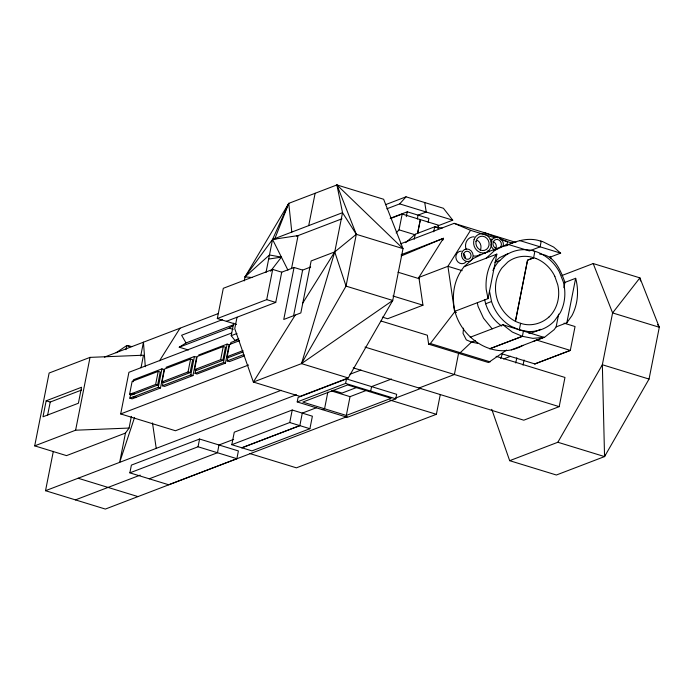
<?xml version="1.0" encoding="UTF-8"?>
<svg xmlns="http://www.w3.org/2000/svg" width="694" height="694" viewBox="0 0 694 694"><rect width="100%" height="100%" fill="white"/><g stroke="black" fill="none" stroke-linecap="round" stroke-linejoin="round"><path stroke-width="1.04" d="M463.549 328.149L463.028 333.354L466.316 339.86L471.443 342.107L477.68 343.348M131.383 416.374L129.075 428.059L125.458 433.082L66.52 455.62L34.7 445.86L49.127 373.025L90.029 357.375L143.493 355.215L141.003 367.829M46.168 400.802L43.002 416.782L78.387 403.249L81.554 387.261L46.168 400.802L50.228 402.043L81.562 390.054M47.652 415.029L50.228 402.043M347.191 416.574L105.367 509.066L45.526 490.71L53.317 451.369M34.7 445.86L75.611 430.211L90.029 357.375M125.97 349.655L126.794 345.517L132.034 346.61M281.191 390.288L175.452 430.74L120.678 413.936L128.919 372.305L231.675 332.999M129.561 394.426L132.146 381.353L158.223 371.385L160.227 372.001L157.642 385.075L131.565 395.042L129.561 394.426L155.638 384.459L157.642 385.075M133.109 381.787L133.517 379.739L161.928 368.87L164.14 369.555L160.496 387.981L132.086 398.85L129.865 398.174L130.68 394.071M125.458 433.082L119.663 462.36L134.567 417.398M140.717 355.987L143.45 342.185L145.298 366.71M129.865 472.857L131.392 465.11L199.577 439.033L238.398 450.944L236.862 458.691L168.677 484.768L129.865 472.857L198.05 446.78L236.862 458.691M155.638 384.459L158.223 371.385M129.865 398.174L158.275 387.304L161.928 368.87M162.049 381.882L164.599 369.008L190.59 359.067L192.68 359.7L190.13 372.583L164.14 382.524L162.049 381.882L188.039 371.941L190.13 372.583M166.031 367.334L194.441 356.464L196.61 357.132L192.967 375.567L164.556 386.428L162.379 385.76L163.185 381.665M188.039 371.941L190.59 359.067M162.379 385.76L190.789 374.899L194.441 356.464M194.546 369.676L197.157 356.499L223.277 346.514L225.446 347.182L222.843 360.351L196.723 370.344L194.546 369.676L220.666 359.683L222.843 360.351M198.701 354.981L227.112 344.111L229.081 344.718L225.429 363.144L197.018 374.014L195.057 373.407L195.864 369.312M236.533 324.436L217.317 318.537L223.303 288.305L272.69 269.419L281.721 272.187L294.065 267.468L302.636 270.096L310.669 267.025M198.05 446.78L199.577 439.033M220.666 359.683L223.277 346.514M195.057 373.407L223.468 362.546L227.112 344.111M238.771 338.846L234.876 340.338L231.197 335.688L233.687 323.152M243.039 351.971L229.211 357.263L227.198 356.647L229.619 344.45L239.499 340.676M244.184 355.97L229.488 361.591L227.233 360.897L228.04 356.803M230.477 344.519L230.885 342.472L238.615 339.513M237.027 317.219L234.754 328.687L253.345 382.047L300.051 396.387L348.223 377.961L392.743 300.45L403.014 248.634L383.635 199.265L336.928 184.934L288.756 203.359L245.025 276.871L244.219 280.923M231.796 444.707L234.277 432.189L292.226 410.024L312.387 416.209L309.906 428.719L251.957 450.883L231.796 444.707L289.745 422.533L309.906 428.719M266.01 272.473L272.551 239.447L288.756 203.359L291.81 232.082M217.317 318.537L266.704 299.643L272.69 269.419M226.348 321.313L275.735 302.419L281.721 272.187M291.515 268.639L298.064 235.596L272.551 239.447L245.025 276.871L252.304 277.539M294.065 267.468L283.759 319.466L300.84 312.933L311.146 260.935L334.751 251.905L356.308 234.312L403.014 248.634L336.928 184.934L342.524 212.685L356.308 234.312L346.037 286.119L301.517 363.621L253.345 382.047L295.236 315.076M308.709 225.619L315.119 193.27M293.588 315.735L302.636 270.096M289.745 422.533L292.226 410.024M297.206 401.939L298.09 397.436L346.497 378.924L396.664 394.313L395.771 398.816L347.364 417.328L297.206 401.939L345.603 383.426L395.771 398.816M241.894 447.804L299.843 425.63L302.289 413.112L316.238 407.803M327.837 392.058L324.566 408.775L322.268 409.625M345.603 383.426L346.497 378.924M346.315 415.446L391.138 398.295L347.607 384.944L302.784 402.086L346.315 415.446L350.036 396.656L365.972 390.557M396.127 232.976L399.05 229.844L402.182 214.047L438.495 225.194L437.871 228.352M406.302 216.632L407.257 211.809L428.918 218.454L428.155 222.314M417.337 219L418.066 215.123L426.237 212.026L424.719 202.544M414.214 239.257L415.203 234.26L434.687 226.808L442.139 228.118M433.698 231.805L434.687 226.808L438.608 228.014M249.892 453.572L296.399 467.834L436.379 414.301L440.291 394.539M455.394 311.103L488.029 298.62L496.835 254.134L464.208 266.609A50.246 45.058 69.1 0 0 453.564 301.855C454.778 334.603 492.445 362.884 522.946 345.404M506.75 245.841L507.54 241.686M500.712 358.529L502.421 353.628M533.556 257.882L527.527 260.189L515.408 321.391L527.561 260.198L533.591 257.89L534.848 251.375L535.968 251.592A41.484 37.198 69.1 0 1 559.329 271.857L563.32 281.929A41.484 37.198 69.1 0 1 560.24 312.768L554.428 320.932A41.484 37.198 69.1 0 1 527.995 331.506L519.312 329.815L520.604 323.309C509.943 320.324 501.97 311.398 497.893 301.378A34.726 31.143 69.1 0 1 502.04 267.797L507.878 261.95A34.726 31.143 69.1 0 1 531.257 257.032L535.942 258.472M515.763 362.979L516.796 357.766M522.4 336.321L523.406 331.047M541.181 241.295L540.114 246.83L529.366 250.924L508.832 244.626L505.579 245.138L483.657 253.518L473.039 258.61L464.208 266.609M523.042 365.209L524.074 359.995M533.244 341.457L544.877 337.024L554.176 329.641L556.137 326.891L558.653 314.182M563.901 287.698L564.951 282.397C560.579 270.4 554.584 254.976 539.663 254.082M556.137 326.891L566.842 322.797L575.647 278.303L564.951 282.397M353.22 367.863L523.797 420.191L559.191 406.649L564.968 377.449L496.08 356.308M491.768 409.33L509.674 460.686L556.38 475.008L604.552 456.583L649.046 379.071L659.3 327.256L639.903 277.869L593.197 263.555L562.088 275.457M348.223 377.961L301.517 363.621L334.751 251.905L342.524 212.685L272.551 239.447L287.958 270.166M509.674 460.686L557.846 442.26L604.552 456.583L605.168 454.509M442.737 240.28L443.466 238.285L401.175 254.707M288.756 203.359L274.902 238.554L276.082 238.909M557.846 442.26L602.349 364.749L612.594 312.925L639.903 277.869L640.527 280.957M302.818 302.957L334.751 251.905L346.037 286.119L392.743 300.45L301.517 363.621M159.525 360.802L180.024 328.201M382.385 317.132L387.651 318.746L422.958 305.187L418.881 277.418L443.466 238.285L401.089 256.017M495.204 237.903L470.549 230.33L447.925 266.305L418.881 277.418M566.842 322.797L571.917 315.666A50.246 45.058 69.1 0 0 575.682 278.32M381.067 321.027L427.339 335.228L428.649 344.172L430.349 343.521L454.631 311.97L447.925 266.305L462.187 270.677M270.539 271.215L281.426 257.136L269.472 254.984L245.025 276.871M386.81 208.816L399.692 203.889L406.042 196.818L443.423 208.278L452.74 220.163L437.871 225.845M460.252 352.691L471.469 342.125L475.39 340.624M486.13 258.22L494.969 250.222L505.579 245.138M495.299 261.491L499.524 257.674L508.286 253.466M405.678 242.657L415.203 234.26M428.649 344.172L488.489 362.528L506.594 350.062M548.928 317.028C541.389 323.881 530.329 326.718 520.604 323.309M116.124 352.752L126.794 345.517L130.533 346.662M188.412 350.01L179.234 347.2L186.027 342.949L233.895 324.645M179.234 347.2L229.098 328.123L233.349 325.469M540.721 329.32L531.708 332.929L528.785 333.198M296.59 236.16L342.012 218.792M385.456 204.695L406.042 196.818M390.193 218.341L407.257 211.809M391.338 218.194L402.182 214.047M104.386 357.132L218.463 313.497M400.542 243.854L454.145 223.347L515.954 242.44M222.488 319.622L181.602 335.263L186.027 342.949M231.197 335.688L236.958 333.493M493.885 250.343L496.878 249.198M504.85 246.153C516.345 240.757 529.591 236.628 541.979 241.625M227.198 356.647L243.013 350.6M227.233 360.897L243.889 354.53M494.9 262.384L499.923 260.458M120.678 413.936L248.573 365.018M549.926 257.231L560.648 253.128L553.682 247.09L542.543 241.555L540.383 241.139M485.514 303.807L491.543 301.5M45.526 490.71L296.433 394.739M349.889 374.292L360.984 370.049M470.228 337.241L502.881 324.749L543.966 337.353L511.322 349.845M356.143 387.677L342.021 393.082L332.938 390.297M75.429 499.888L140.205 475.13M233.644 439.397L218.974 444.984L217.474 452.74L149.253 478.808M391.511 379.011L371.559 386.619L370.709 391.121L369.355 391.616M460.287 352.699L458.552 353.341L454.397 374.508L418.976 388.033M241.859 447.786L299.808 425.622M395.606 398.052L420.824 388.406M503.523 358.989L510.576 356.291M483.657 253.518L485.279 253.267M268.665 259.062L281.426 257.136M543.966 337.353L532.879 338.36L522.365 336.312L489.712 348.796L522.4 336.321L512.328 332.053L502.881 324.749M75.611 430.211L129.075 428.059M519.554 240.523L560.648 253.128M399.692 203.889L452.74 220.163M500.348 239.473L512.71 243.264M399.05 229.844L415.177 234.789M397.948 272.195L419.48 278.797M564.066 323.161L575.048 326.536L570.321 350.409L534.848 363.925L570.321 350.409L536.089 339.895M454.631 311.97L456.4 312.508M392.908 295.974L422.958 305.187M649.046 379.071L602.349 364.749L604.552 456.583M501.727 353.749L534.935 363.951M430.349 343.521L490.19 361.878M266.704 299.643L275.735 302.419M364.983 347.078L559.191 406.649M229.098 328.123L233.184 329.372M389.863 400.03L436.379 414.301M331.394 390.939L350.036 396.656M223.468 362.546L225.429 363.144M190.789 374.899L192.967 375.567M158.275 387.304L160.496 387.981M132.45 393.325L134.454 393.94M131.591 393.654L133.595 394.27M133.925 396.621L136.145 397.298M133.066 396.951L135.278 397.627M78.136 478.244L137.976 496.6M484.048 232.525L497.789 237.877M499.706 238.632L507.574 241.694M533.799 250.924L534.883 251.384M511.036 326.301L519.346 329.824M454.145 223.347L470.549 230.33M501.684 326.041C492.914 319.943 486.65 310.114 484.69 299.635M492.159 328.852L483.51 318.199L478.036 306.288L477.325 302.714M657.574 324.549L659.3 327.256L612.594 312.925L593.197 263.555M336.928 184.934L356.308 234.312M554.81 276.351L557.794 284.904A34.726 31.143 69.1 0 1 548.963 317.045M489.47 291.064L491.578 301.647A41.484 37.198 69.1 0 0 511.001 326.293M488.029 298.62L486.19 289.372A50.246 45.058 69.1 0 1 496.835 254.134M152.489 422.941L156.228 448.367M535.976 258.48A34.726 31.143 69.1 0 1 554.844 276.359M550.038 256.355A9.759 8.753 69.1 0 1 551.288 258.567M463.332 253.978A4.086 3.661 69.1 0 1 465.292 258.55M480.239 254.178A9.759 8.753 69.1 0 1 473.794 256.017M466.099 249.285A9.759 8.753 69.1 0 1 471.929 237.044M472.675 236.906A9.759 8.753 69.1 0 1 474.219 236.854M477.385 240.324A7.27 6.524 69.1 0 1 480.3 250.178M489.261 251.775A6.853 6.142 69.1 0 1 487.917 250.673M490.146 239.413A6.853 6.142 69.1 0 1 491.751 239.213M465.978 261.968A6.385 5.726 69.1 0 1 456.409 259.738A6.385 5.726 69.1 0 1 461.337 251.133M492.896 270.513A41.484 37.198 69.1 0 1 498.223 261.959L505.553 255.366A41.484 37.198 69.1 0 1 533.764 250.916M497.39 248.626A4.641 4.164 69.1 0 1 493.026 242.77A4.641 4.164 69.1 0 1 499.081 240.107A4.641 4.164 69.1 0 1 500.313 247.342M492.957 241.573A4.641 4.164 69.1 0 1 495.854 248.348M494.336 249.831A6.853 6.142 69.1 0 1 490.936 243.906M491.057 242.163A6.853 6.142 69.1 0 1 498.448 237.539A6.853 6.142 69.1 0 1 503.271 245.91M420.321 219.616L417.615 233.305L420.356 219.625M474.089 239.603A9.759 8.753 69.1 0 0 484.212 252.937A9.759 8.753 69.1 0 0 489.192 237.582A9.759 8.753 69.1 0 0 474.089 239.603M476.015 241.382A7.27 6.524 69.1 0 0 484.551 250.343A7.27 6.524 69.1 0 0 486.919 238.389A7.27 6.524 69.1 0 0 476.015 241.382M461.623 253.518A6.385 5.726 69.1 0 0 469.118 261.386A6.385 5.726 69.1 0 0 471.191 250.898A6.385 5.726 69.1 0 0 461.623 253.518M463.679 254.151A4.086 3.661 69.1 0 0 468.467 259.183A4.086 3.661 69.1 0 0 469.795 252.469A4.086 3.661 69.1 0 0 463.679 254.151"/></g></svg>
